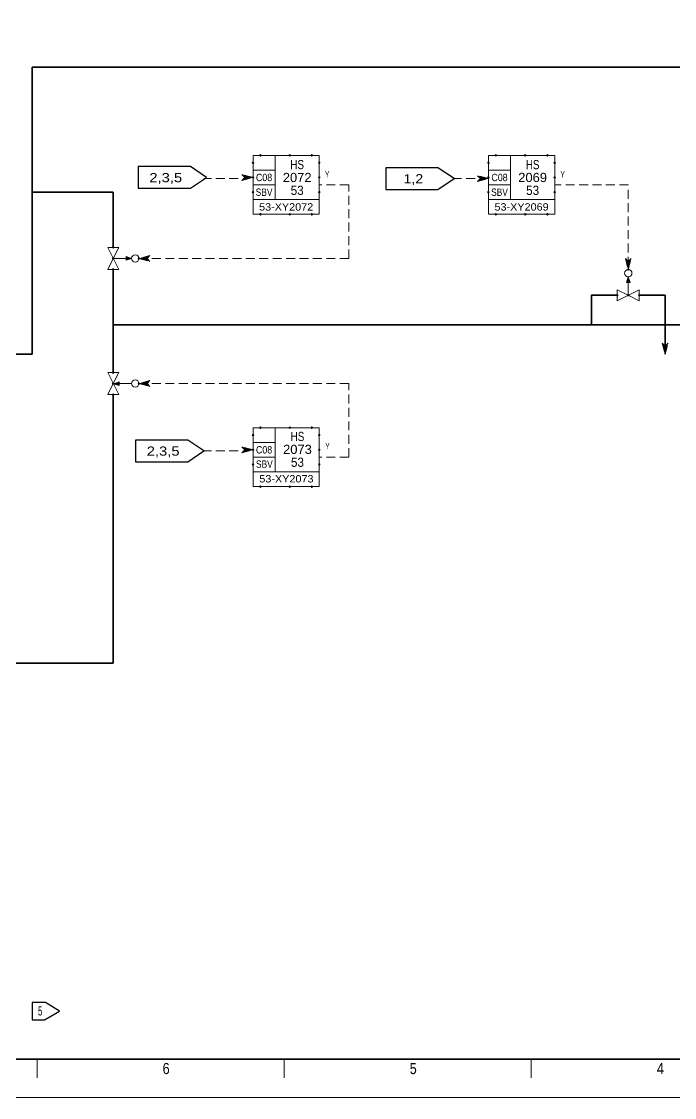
# Model space of a CAD drawing. Header units: millimetres. Extents: x 0 to 841, y 0 to 594.
# Drawn here: x 415.1 to 592.5, y 0 to 292.4 of the extents above; entities that cross this region are included whole.
import ezdxf
from ezdxf.enums import TextEntityAlignment as Align

# ---------------------------------------------------------------- set-up
doc = ezdxf.new("R2010")
doc.units = ezdxf.units.MM
doc.header["$LTSCALE"] = 0.81
doc.header["$PDMODE"] = 32
doc.header["$PDSIZE"] = 0.405
doc.linetypes.add('MEDIUM_DASHED', pattern=[4.5, 3, -1.5])
for name, color, linetype, lineweight in [('1', 7, 'Continuous', 13), ('12', 7, 'Continuous', 13), ('35', 7, 'Continuous', 25), ('40', 7, 'Continuous', 35), ('46', 7, 'MEDIUM_DASHED', 13), ('47', 7, 'Continuous', 13), ('48', 7, 'Continuous', 13), ('50', 7, 'Continuous', 13), ('9', 7, 'Continuous', 13)]:
    doc.layers.add(name, color=color, linetype=linetype, lineweight=lineweight)
doc.layers.add('45', color=7, linetype='Continuous')

msp = doc.modelspace()

# ---------------------------------------------------------------- linework, layer by layer
at = {"layer": '1', "lineweight": 35}
msp.add_line((648.9504, 10.3819), (10.3331, 10.3819), dxfattribs=at)
at = {"layer": '1'}
for p, q in [((419.2969, 10.3819), (419.2969, 5.348)), ((419.2969, 10.3819), (419.2969, 5.348)), ((486.4551, 10.3819), (486.4551, 5.348)), ((486.4551, 10.3819), (486.4551, 5.348)), ((553.6134, 10.3819), (553.6134, 5.348)), ((553.6134, 10.3819), (553.6134, 5.348))]:
    msp.add_line(p, q, dxfattribs=at)
at = {"layer": '1', "lineweight": 25}
msp.add_lwpolyline([(648.9504, 10.3819), (10.3331, 10.3819), (10.3331, 156.3638)], dxfattribs=at)
at = {"layer": '35'}
for points in [[(465.3543, 250), (460.9764, 252.9606), (446.8031, 252.9606), (446.8031, 247.0551), (460.9764, 247.0551)], [(532.6457, 249.685), (528.2677, 252.6457), (514.0945, 252.6457), (514.0945, 246.7402), (528.2677, 246.7402)], [(464.6457, 175.685), (460.2677, 178.6457), (446.0945, 178.6457), (446.0945, 172.7402), (460.2677, 172.7402)]]:
    msp.add_lwpolyline(points, close=True, dxfattribs=at)
msp.add_lwpolyline([(421.6063, 25.8268), (417.9843, 25.8268), (417.9843, 21.1024), (421.3701, 21.1024), (425.3992, 23.4858), (421.6197, 25.848)], dxfattribs=at)
at = {"layer": '40'}
for p, q in [((418, 202), (418, 280)), ((418, 280), (736, 280)), ((418, 246), (440, 246)), ((440, 231), (440, 246)), ((440, 197), (440, 225)), ((582.9843, 218), (589.9843, 218)), ((589.9843, 202), (589.9843, 218)), ((440, 210), (742, 210)), ((62.874, 202), (418, 202)), ((440, 118), (440, 191)), ((370.7528, 118), (440, 118))]:
    msp.add_line(p, q, dxfattribs=at)
msp.add_lwpolyline([(569.9843, 210), (569.9843, 218), (576.9843, 218)], dxfattribs=at)
at = {"layer": '46'}
for p, q in [((473.9843, 249.685), (464.6457, 249.685)), ((541.9843, 249.685), (532.6457, 249.685)), ((504, 248), (495.9213, 248)), ((504, 228), (504, 248)), ((579.9843, 248), (559.9055, 248)), ((579.9843, 226), (579.9843, 248)), ((504, 228), (447, 228)), ((473.9843, 175.685), (464.6457, 175.685)), ((504, 174), (496, 174))]:
    msp.add_line(p, q, dxfattribs=at)
for points in [[(478, 250), (475, 250.8), (475.8, 250), (475, 249.2)], [(477.6, 250), (475.4, 250.6), (476, 250), (475.4, 249.4)], [(477.2, 250), (475.8, 250.4), (476.2, 250), (475.8, 249.6)], [(476.8, 250), (476.2, 250.2), (476.4, 250), (476.2, 249.8)], [(541.9843, 249.685), (538.9843, 250.485), (539.7843, 249.685), (538.9843, 248.885)], [(541.5843, 249.685), (539.3843, 250.285), (539.9843, 249.685), (539.3843, 249.085)], [(541.1843, 249.685), (539.7843, 250.085), (540.1843, 249.685), (539.7843, 249.285)], [(540.7843, 249.685), (540.1843, 249.885), (540.3843, 249.685), (540.1843, 249.485)], [(447, 228), (450, 227.2), (449.2, 228), (450, 228.8)], [(447.4, 228), (449.6, 227.4), (449, 228), (449.6, 228.6)], [(447.8, 228), (449.2, 227.6), (448.8, 228), (449.2, 228.4)], [(448.2, 228), (448.8, 227.8), (448.6, 228), (448.8, 228.2)], [(579.9843, 225), (580.7843, 228), (579.9843, 227.2), (579.1843, 228)], [(579.9843, 225.4), (580.5843, 227.6), (579.9843, 227), (579.3843, 227.6)], [(579.9843, 225.8), (580.3843, 227.2), (579.9843, 226.8), (579.5843, 227.2)], [(579.9843, 226.2), (580.1843, 226.8), (579.9843, 226.6), (579.7843, 226.8)], [(589.9843, 202), (590.7843, 205), (589.9843, 204.2), (589.1843, 205)], [(589.9843, 202.4), (590.5843, 204.6), (589.9843, 204), (589.3843, 204.6)], [(589.9843, 202.8), (590.3843, 204.2), (589.9843, 203.8), (589.5843, 204.2)], [(589.9843, 203.2), (590.1843, 203.8), (589.9843, 203.6), (589.7843, 203.8)], [(447, 194), (450, 193.2), (449.2, 194), (450, 194.8)], [(447.4, 194), (449.6, 193.4), (449, 194), (449.6, 194.6)], [(447.8, 194), (449.2, 193.6), (448.8, 194), (449.2, 194.4)], [(448.2, 194), (448.8, 193.8), (448.6, 194), (448.8, 194.2)], [(478, 176), (475, 176.8), (475.8, 176), (475, 175.2)], [(477.6, 176), (475.4, 176.6), (476, 176), (475.4, 175.4)], [(477.2, 176), (475.8, 176.4), (476.2, 176), (475.8, 175.6)], [(476.8, 176), (476.2, 176.2), (476.4, 176), (476.2, 175.8)]]:
    msp.add_lwpolyline(points, close=True, dxfattribs=at)
msp.add_lwpolyline([(504, 174), (504, 194), (447, 194)], dxfattribs=at)
at = {"layer": '47'}
for p, q in [((440, 228), (445, 228)), ((579.9843, 218), (579.9843, 223)), ((440, 194), (445, 194))]:
    msp.add_line(p, q, dxfattribs=at)
for points in [[(440, 228), (441.5, 231), (438.5, 231), (441.5, 225), (438.5, 225)], [(579.9843, 218), (576.9843, 219.5), (576.9843, 216.5), (582.9843, 219.5), (582.9843, 216.5)], [(440, 194), (441.5, 197), (438.5, 197), (441.5, 191), (438.5, 191)]]:
    msp.add_lwpolyline(points, close=True, dxfattribs=at)
for centre in [(446, 228), (579.9843, 224), (446, 194)]:
    msp.add_circle(centre, 1, dxfattribs=at)
for p in [(440, 231), (440, 228), (447, 228), (440, 225), (579.9843, 225), (576.9843, 218), (579.9843, 218), (582.9843, 218), (440, 197), (440, 194), (447, 194), (440, 191)]:
    msp.add_point(p, dxfattribs=at)
at = {"layer": '48'}
for p, q in [((484, 256), (484, 244)), ((547.9843, 256), (547.9843, 244)), ((478, 252), (484, 252)), ((541.9843, 252), (547.9843, 252)), ((478, 248), (484, 248)), ((541.9843, 248), (547.9843, 248)), ((484, 182), (484, 170)), ((478, 178), (484, 178)), ((478, 174), (484, 174))]:
    msp.add_line(p, q, dxfattribs=at)
for points in [[(478, 256), (496, 256), (496, 244), (478, 244)], [(541.9843, 256), (559.9843, 256), (559.9843, 244), (541.9843, 244)], [(478, 182), (496, 182), (496, 170), (478, 170)]]:
    msp.add_lwpolyline(points, close=True, dxfattribs=at)
for points in [[(478, 244), (478, 240), (496, 240), (496, 244)], [(541.9843, 244), (541.9843, 240), (559.9843, 240), (559.9843, 244)], [(478, 170), (478, 166), (496, 166), (496, 170)]]:
    msp.add_lwpolyline(points, dxfattribs=at)
for p in [(480, 256), (488, 256), (494, 256), (543.9843, 256), (551.9843, 256), (557.9843, 256), (478, 254), (496, 254), (541.9843, 254), (559.9843, 254), (478, 250), (496, 250), (541.9843, 250), (559.9843, 250), (478, 246), (496, 246), (541.9843, 246), (559.9843, 246), (480, 240), (488, 240), (494, 240), (543.9843, 240), (551.9843, 240), (557.9843, 240), (480, 182), (488, 182), (494, 182), (478, 180), (496, 180), (478, 176), (496, 176), (478, 172), (496, 172), (480, 166), (488, 166), (494, 166)]:
    msp.add_point(p, dxfattribs=at)
at = {"layer": '50'}
for points in [[(445, 228.0055), (443.5, 227.5055), (443.5, 228.5055)], [(579.9827, 222.9858), (580.4827, 221.4858), (579.4827, 221.4858)], [(440.0787, 193.9606), (441.5787, 193.4606), (441.5787, 194.4606)]]:
    msp.add_lwpolyline(points, close=True, dxfattribs=at)
for points in [[(444.7638, 228.0449), (443.5827, 227.6512), (443.5827, 228.3598), (444.5276, 228.0449), (443.6614, 227.8087), (443.6614, 228.2024), (444.2913, 228.0449), (443.7402, 227.8874), (443.7402, 228.0449), (444.0551, 228.0449)], [(579.9433, 222.7496), (580.337, 221.5685), (579.6283, 221.5685), (579.9433, 222.5134), (580.1795, 221.6472), (579.7858, 221.6472), (579.9433, 222.2772), (580.1008, 221.726), (579.9433, 221.726), (579.9433, 222.0409)], [(440.315, 194), (441.4961, 193.6063), (441.4961, 194.315), (440.5512, 194), (441.4173, 193.7638), (441.4173, 194.1575), (440.7874, 194), (441.3386, 193.8425), (441.3386, 194), (441.0236, 194)]]:
    msp.add_lwpolyline(points, dxfattribs=at)
at = {"layer": '9'}
msp.add_lwpolyline([(0, 0), (841, 0), (841, 594), (0, 594)], close=True, dxfattribs=at)
msp.add_lwpolyline([(0, 0), (841, 0), (841, 594), (0, 594)], close=True, dxfattribs=at)

# ---------------------------------------------------------------- texts
at = {"layer": '1', "width": 0.85}
for s, p in [('6', (454.385, 6.3543)), ('6', (454.385, 6.3543)), ('5', (521.5433, 6.3543)), ('5', (521.5433, 6.3543)), ('4', (588.7016, 6.3543)), ('4', (588.7016, 6.3543))]:
    msp.add_text(s, height=3.02, dxfattribs=at).set_placement(p, align=Align.CENTER)
at = {"layer": '12'}
for s, width, p in [('2,3,5', 1.2, (454.2831, 248.7102)), ('1,2', 1.15, (521.5748, 248.3953)), ('2,3,5', 1.2, (453.5744, 174.3953))]:
    msp.add_text(s, height=2.5, dxfattribs=dict(at, width=width)).set_placement(p, align=Align.CENTER)
at = {"layer": '35', "width": 0.65}
msp.add_text('5', height=2.5, dxfattribs=at).set_placement((419.5591, 22.2835))
at = {"layer": '45', "width": 0.6}
for p in [(497.5748, 249.9638), (561.5591, 249.9638), (497.6535, 176.0819)]:
    msp.add_text('Y', height=1.75, dxfattribs=at).set_placement(p)
at = {"layer": '50'}
for s, height, width, p in [('HS', 2.5, 0.8, (489.9996, 252.2496)), ('HS', 2.5, 0.8, (553.9839, 252.2496)), ('C08', 2, 0.9, (481, 249)), ('2072', 2.5, 1.05, (490, 248.7496)), ('C08', 2, 0.9, (544.9843, 249)), ('2069', 2.5, 1.05, (553.9843, 248.7496)), ('SBV', 2, 0.85, (480.9996, 245)), ('53', 2.5, 0.95, (489.9996, 245.2496)), ('SBV', 2, 0.85, (544.9839, 245)), ('53', 2.5, 0.95, (553.9839, 245.2496)), ('53-XY2072', 2, 1.1, (486.9996, 241)), ('53-XY2069', 2, 1.1, (550.9839, 241)), ('HS', 2.5, 0.8, (490.0783, 178.3677)), ('C08', 2, 0.9, (481, 175)), ('2073', 2.5, 1.05, (490.0787, 174.8677)), ('SBV', 2, 0.85, (481.0783, 171.1181)), ('53', 2.5, 0.95, (490.0783, 171.3677)), ('53-XY2073', 2, 1.1, (487.0783, 167.1181))]:
    msp.add_text(s, height=height, dxfattribs=dict(at, width=width)).set_placement(p, align=Align.CENTER)

doc.saveas('drawing.dxf')
